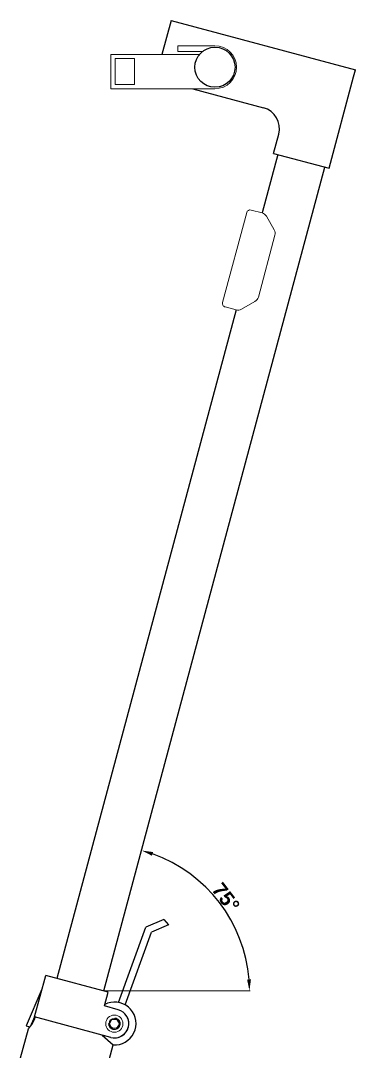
# Model space of a CAD drawing. Header units: millimetres. Extents: x 189 to 3861, y 181 to 2717.
# Drawn here: x 971 to 1205, y 1741 to 2460 of the extents above; entities that cross this region are included whole.
import ezdxf

# ---------------------------------------------------------------- set-up
doc = ezdxf.new("R2010")
doc.units = ezdxf.units.MM
doc.linetypes.add('TRAZOS', pattern=[19.05, 12.7, -6.35])
doc.layers.add('01_Contornos', color=7, linetype='Continuous', lineweight=20)
doc.layers.add('02_Ocultas', color=4, linetype='TRAZOS', lineweight=20)
doc.styles.add('EstiloCota', font='arialbd.ttf', dxfattribs={"height": 10})
doc.dimstyles.new('CotasUNE', dxfattribs={"dimtxt": 10, "dimasz": 8, "dimexe": 1.25, "dimexo": 0, "dimtad": 1, "dimtxsty": 'EstiloCota', "dimcen": 2.5, "dimclrd": 256, "dimclrt": 256, "dimadec": 0, "dimazin": 0, "dimtfac": 1, "dimtmove": 0, "dimatfit": 3, "dimfxl": 1, "dimarcsym": 0})

# ---------------------------------------------------------------- blocks, each defined once
blk = doc.blocks.new('*D72')
at = {"layer": '01_Contornos', "lineweight": -2, "transparency": 16777216}
blk.add_arc((1029.32, 1783.04), 101.46, 4.51866, 70.48134, dxfattribs=at)
at = {"layer": '01_Contornos', "transparency": 16777216}
for points in [[(1062.82, 1877.4), (1063.61, 1879.95), (1055.58, 1881.05)], [(1131.8, 1791.09), (1129.13, 1790.98), (1130.78, 1783.04)]]:
    blk.add_solid(points, dxfattribs=at)
at = {"layer": 'Defpoints', "color": 0}
for p in [(1183.32, 2357.77), (1121.28, 1825.92), (1029.32, 1783.04), (1029.32, 1783.04), (1131.33, 1783.04)]:
    blk.add_point(p, dxfattribs=at)
at = {"layer": '01_Contornos', "transparency": 16777216, "insert": (1114.35, 1848.28), "char_height": 10, "attachment_point": 5, "rotation": 307.5, "style": 'EstiloCota'}
blk.add_mtext('75°', dxfattribs=at)

msp = doc.modelspace()

# ---------------------------------------------------------------- linework, layer by layer
for p, q in [((1076.121, 2459.994), (1069.815, 2436.459)), ((1076.121, 2459.994), (1204.589, 2425.571)), ((1203.295, 2420.741), (1204.589, 2425.571)), ((1186.213, 2356.99), (1203.295, 2420.741)), ((1091.246, 2412.459), (1140.593, 2399.237)), ((1147.576, 2367.343), (1151.199, 2380.866)), ((1150.474, 2366.566), (1139.554, 2325.815)), ((1147.576, 2367.343), (1186.213, 2356.99)), ((1029.318, 1783.041), (1183.315, 2357.767)), ((1121.437, 2258.2), (996.476, 1791.841)), ((1039.408, 1775.111), (1058.462, 1827.461)), ((1071.108, 1832.968), (1058.462, 1827.461)), ((1074.322, 1829.138), (1062.523, 1824)), ((1071.108, 1832.968), (1074.322, 1829.138)), ((1044.106, 1773.401), (1062.523, 1824)), ((980.984, 1764.933), (988.749, 1793.911)), ((1032.216, 1782.264), (988.749, 1793.911)), ((986.161, 1784.252), (975.059, 1758.756)), ((1029.627, 1772.605), (1032.216, 1782.264)), ((1039.287, 1770.017), (1029.627, 1772.605)), ((1029.979, 1773.917), (1031.877, 1774.562)), ((980.984, 1764.933), (977.956, 1757.98)), ((980.984, 1764.933), (980.984, 1764.933)), ((1034.11, 1750.698), (980.984, 1764.933)), ((971.288, 1736.473), (976.723, 1756.758)), ((975.059, 1758.756), (977.956, 1757.98)), ((1028.21, 1752.279), (1035.792, 1745.385)), ((1029.243, 1720.944), (1035.792, 1745.385))]:
    msp.add_line(p, q)
for centre, radius in [((1106.744, 2427.459), 14), ((1036.698, 1760.358), 3.5), ((1036.698, 1760.358), 3.5)]:
    msp.add_circle(centre, radius)
for centre, radius, start, end in [((1136.71, 2384.748), 15, 345, 75), ((1036.698, 1760.358), 15, 266.536959, 108.748989), ((1036.698, 1760.358), 10, 255, 75), ((1036.698, 1760.358), 10, 255, 53.183632)]:
    msp.add_arc(centre, radius, start, end)
for start_param, end_param in [(2.8196906, 3.101582), (2.7300758, 2.7946758)]:
    msp.add_ellipse((952.753, 1773.533), major_axis=(-28.978, 7.765), ratio=0.8333333, start_param=start_param, end_param=end_param)
msp.add_point((980.984, 1764.933))
at = {"layer": '01_Contornos', "color": 244, "true_color": 0x991b1e}
for p, q in [((1106.744, 2442.459), (1080.744, 2442.459)), ((1080.744, 2442.459), (1080.744, 2438.459)), ((1098.084, 2438.459), (1080.744, 2438.459)), ((1096.02, 2436.459), (1034.244, 2436.459)), ((1034.244, 2426.459), (1034.244, 2436.459)), ((1034.244, 2422.459), (1034.244, 2426.459)), ((1034.244, 2422.459), (1034.244, 2412.459)), ((1106.744, 2412.459), (1034.244, 2412.459))]:
    msp.add_line(p, q, dxfattribs=at)
at = {"layer": '01_Contornos', "color": 244, "ltscale": 0.2, "true_color": 0x991b1e}
for p, q in [((1037.244, 2415.459), (1037.244, 2433.459)), ((1050.744, 2433.459), (1037.244, 2433.459)), ((1050.744, 2415.459), (1050.744, 2433.459)), ((1037.244, 2415.459), (1050.744, 2415.459))]:
    msp.add_line(p, q, dxfattribs=at)
at = {"layer": '01_Contornos', "color": 40, "true_color": 0xf8d731}
for p, q in [((1112.01, 2263.314), (1128.834, 2326.099)), ((1131.895, 2327.867), (1139.554, 2325.815)), ((1142.59, 2323.485), (1148.019, 2314.082)), ((1148.519, 2310.288), (1136.964, 2267.164)), ((1113.778, 2260.252), (1121.437, 2258.2)), ((1125.231, 2258.699), (1134.634, 2264.128))]:
    msp.add_line(p, q, dxfattribs=at)
at = {"layer": '01_Contornos'}
msp.add_line((1029.318, 1783.041), (1131.334, 1783.041), dxfattribs=at)
msp.add_lwpolyline([(1034.897, 1763.206), (1033.165, 1760.206), (1034.897, 1757.206), (1038.361, 1757.206), (1040.093, 1760.206), (1038.361, 1763.206)], close=True, dxfattribs=at)
msp.add_circle((1036.629, 1760.206), 6, dxfattribs=at)
at = {"layer": '01_Contornos', "color": 244, "true_color": 0x991b1e}
msp.add_arc((1106.744, 2427.459), 15, 270, 90, dxfattribs=at)
at = {"layer": '01_Contornos', "color": 40, "true_color": 0xf8d731}
for centre, radius, start, end in [((1131.248, 2325.452), 2.5, 75, 165), ((1138.26, 2320.985), 5, 30, 75), ((1143.689, 2311.582), 5, 345, 30), ((1132.134, 2268.458), 5, 300, 345), ((1114.425, 2262.667), 2.5, 165, 255), ((1122.731, 2263.029), 5, 255, 300)]:
    msp.add_arc(centre, radius, start, end, dxfattribs=at)
at = {"layer": '02_Ocultas'}
msp.add_circle((1036.629, 1760.206), 4, dxfattribs=at)

# ---------------------------------------------------------------- dimensions: what is measured, and where the dimension line sits
at = {"layer": '01_Contornos'}
dim = msp.add_angular_dim_2l(base=(1121.276, 1825.922), line1=((1029.318, 1783.041), (1183.315, 2357.767)), line2=((1029.318, 1783.041), (1131.334, 1783.041)), dimstyle='CotasUNE', dxfattribs=at)
dim.commit()
dim.dimension.update_dxf_attribs({"geometry": '*D72', "text_midpoint": (1114.345, 1848.285)})

doc.saveas('drawing.dxf')
